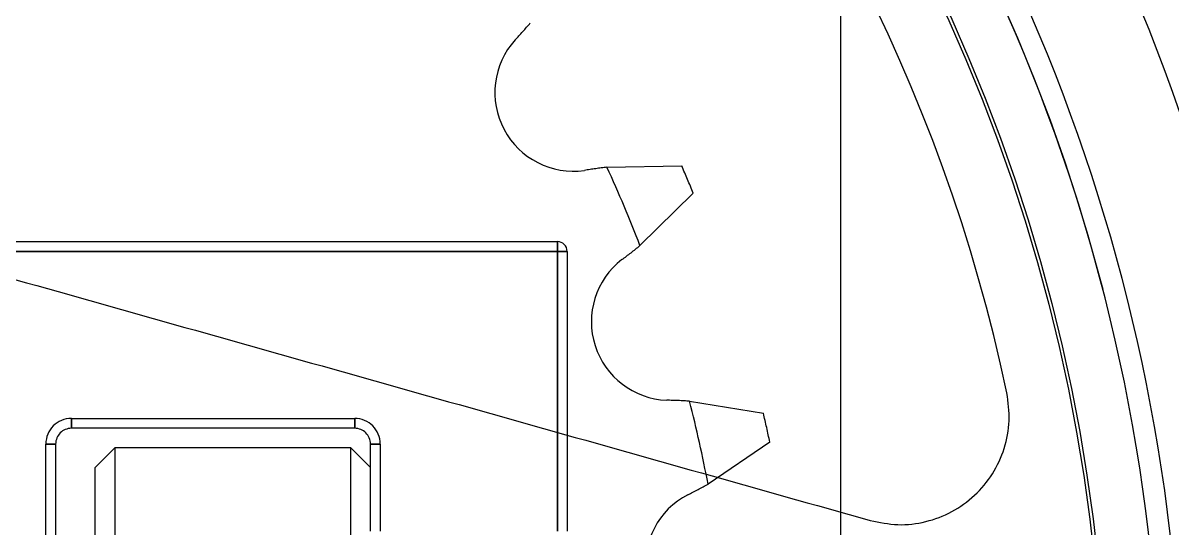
# Model space of a CAD drawing. Header units: metres. Extents: x 0 to 21025, y 0 to 14850.
# Drawn here: x 2117.9 to 2176.4, y 13195.6 to 13221.3 of the extents above; entities that cross this region are included whole.
import ezdxf

# ---------------------------------------------------------------- set-up
doc = ezdxf.new("R2010")
doc.units = ezdxf.units.M
doc.header["$LTSCALE"] = 25
doc.linetypes.add('DASHDOT', pattern=[25.4, 12.7, -6.35, 0, -6.35])
doc.linetypes.add('HIDDEN2', pattern=[4.7625, 3.175, -1.5875])
for name, color, linetype in [('SFU', 3, 'DASHDOT'), ('SL4', 4, 'Continuous'), ('ST1', 7, 'HIDDEN2')]:
    doc.layers.add(name, color=color, linetype=linetype)

msp = doc.modelspace()

# ---------------------------------------------------------------- linework, layer by layer
at = {"layer": 'SFU'}
msp.add_line((2159.449, 13246.684), (2159.449, 13183.984), dxfattribs=at)
at = {"layer": 'SL4'}
for p, q in [((2112.714, 13210.181), (2145.064, 13210.181)), ((2145.064, 13210.181), (2145.064, 13209.681)), ((2145.064, 13209.681), (2112.714, 13209.681)), ((2145.064, 13209.681), (2145.564, 13209.681)), ((2145.064, 13200.476), (2145.064, 13209.681)), ((2145.564, 13209.681), (2145.564, 13200.335))]:
    msp.add_line(p, q, dxfattribs=at)
for radius in [125, 123.91, 122.777, 119.686, 89.286]:
    msp.add_circle((2083.564, 13184.681), radius, dxfattribs=at)
for centre, radius, start, end in [((2083.564, 13184.681), 104.464, 171.10617, 157.38407), ((2083.564, 13184.681), 98.5, 170.88256, 157.60769), ((2083.564, 13184.681), 93.236, 168.80946, 159.68078), ((2083.564, 13184.681), 92.147, 167.89305, 74.24512), ((2083.564, 13184.681), 86.207, 11.91738, 136.57286), ((2145.064, 13209.681), 0.5, 0, 90)]:
    msp.add_arc(centre, radius, start, end, dxfattribs=at)
for points, knots in [([(2023.483, 13234.777), (2029.196, 13233.165), (2040.622, 13229.941), (2057.777, 13225.101), (2074.97, 13220.251), (2092.22, 13215.384), (2109.472, 13210.517), (2126.668, 13205.666), (2143.827, 13200.825), (2155.255, 13197.601), (2160.969, 13195.989)], [0, 0, 0, 0, 0.124879, 0.249755, 0.374717, 0.499956, 0.625212, 0.750198, 0.875098, 1, 1, 1, 1]), ([(2160.969, 13195.989), (2161.435, 13195.894), (2162.368, 13195.704), (2163.8, 13195.881), (2165.14, 13196.389), (2166.307, 13197.228), (2167.226, 13198.335), (2167.828, 13199.64), (2168.104, 13201.062), (2167.977, 13202.01), (2167.913, 13202.483)], [0, 0, 0, 0, 0.124882, 0.250059, 0.375242, 0.500121, 0.625145, 0.750171, 0.87515, 1, 1, 1, 1])]:
    msp.add_open_spline(points, degree=3, knots=knots, dxfattribs=at)
at = {"layer": 'ST1'}
for p, q in [((2147.587, 13213.959), (2151.387, 13214.028)), ((2151.969, 13212.645), (2149.263, 13209.977)), ((2145.064, 13209.681), (2145.064, 13210.181)), ((2145.064, 13210.181), (2145.064, 13209.681)), ((2145.064, 13209.681), (2145.064, 13210.181)), ((2112.714, 13209.681), (2145.064, 13209.681)), ((2145.064, 13209.681), (2145.564, 13209.681)), ((2145.064, 13209.681), (2145.064, 13195.452)), ((2145.564, 13209.681), (2145.064, 13209.681)), ((2145.564, 13209.681), (2145.064, 13209.681)), ((2151.786, 13202.057), (2155.537, 13201.446)), ((2120.364, 13201.181), (2134.764, 13201.181)), ((2120.364, 13201.181), (2120.364, 13200.681)), ((2120.364, 13200.681), (2120.364, 13201.181)), ((2120.364, 13201.181), (2120.364, 13200.681)), ((2120.364, 13200.681), (2120.364, 13201.181)), ((2134.764, 13201.181), (2134.764, 13200.681)), ((2134.764, 13200.681), (2134.764, 13201.181)), ((2134.764, 13201.181), (2134.764, 13200.681)), ((2134.764, 13200.681), (2134.764, 13201.181)), ((2134.764, 13200.681), (2120.364, 13200.681)), ((2145.064, 13195.452), (2145.064, 13200.476)), ((2145.564, 13200.335), (2145.564, 13195.452)), ((2119.064, 13169.481), (2119.064, 13199.881)), ((2119.064, 13199.881), (2119.564, 13199.881)), ((2119.564, 13199.881), (2119.064, 13199.881)), ((2119.064, 13199.881), (2119.564, 13199.881)), ((2119.564, 13199.881), (2119.064, 13199.881)), ((2119.564, 13199.881), (2119.564, 13169.481)), ((2122.564, 13199.681), (2121.564, 13198.681)), ((2122.564, 13199.681), (2122.564, 13184.681)), ((2134.564, 13199.681), (2122.564, 13199.681)), ((2134.564, 13184.681), (2134.564, 13199.681)), ((2135.564, 13198.681), (2134.564, 13199.681)), ((2136.064, 13199.881), (2135.564, 13199.881)), ((2135.564, 13195.452), (2135.564, 13199.881)), ((2135.564, 13199.881), (2136.064, 13199.881)), ((2136.064, 13199.881), (2135.564, 13199.881)), ((2135.564, 13199.881), (2136.064, 13199.881)), ((2136.064, 13199.881), (2136.064, 13195.452)), ((2155.863, 13199.982), (2152.724, 13197.84)), ((2121.564, 13184.681), (2121.564, 13198.681))]:
    msp.add_line(p, q, dxfattribs=at)
for radius in [114.333, 92.131, 89.448]:
    msp.add_circle((2083.564, 13184.681), radius, dxfattribs=at)
for centre, radius, start, end in [((2127.742, 13234.841), 20.92, 316.49292, 319.6702), ((2145.889, 13217.763), 4, 138.02945, 277.88937), ((2149.864, 13193.164), 20.92, 96.24862, 99.4259), ((2083.564, 13184.681), 70.4, 21.05818, 24.57492), ((2083.564, 13184.681), 73.9, 22.23506, 23.39805), ((2135.988, 13226.146), 20.92, 306.2072, 309.38448), ((2150.794, 13206.103), 4, 127.74373, 267.60365), ((2150.313, 13181.189), 20.92, 85.96291, 89.14019), ((2083.564, 13184.681), 70.4, 10.77247, 14.28921), ((2083.564, 13184.681), 73.9, 11.94934, 13.11233), ((2120.364, 13199.881), 1.3, 90, 180), ((2120.364, 13199.881), 1.3, 90, 180), ((2120.364, 13199.881), 1.3, 90, 180), ((2120.364, 13199.881), 1.3, 90, 180), ((2134.764, 13199.881), 1.3, 0, 90), ((2134.764, 13199.881), 1.3, 0, 90), ((2134.764, 13199.881), 1.3, 0, 90), ((2134.764, 13199.881), 1.3, 0, 90), ((2120.364, 13199.881), 0.8, 90, 180), ((2134.764, 13199.881), 0.8, 0, 90), ((2142.55, 13216.119), 20.92, 295.92149, 299.09877), ((2153.539, 13193.754), 4, 117.45802, 257.31794)]:
    msp.add_arc(centre, radius, start, end, dxfattribs=at)

doc.saveas('drawing.dxf')
